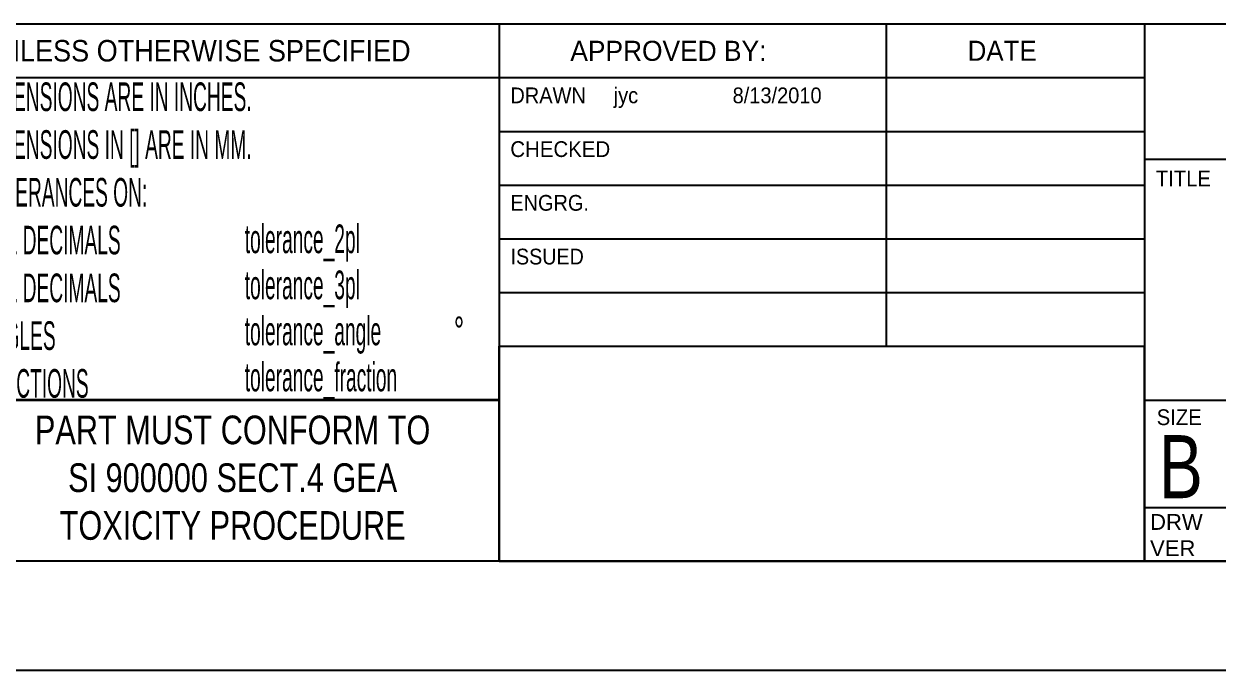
# Model space of a CAD drawing. Header units: inches. Extents: x -1574 to 492, y -294 to 234.
# Drawn here: x -25.21 to 3.72, y 151.59 to 167.25 of the extents above; entities that cross this region are included whole.
import ezdxf

# ---------------------------------------------------------------- set-up
doc = ezdxf.new("R2010")
doc.units = ezdxf.units.IN
doc.header["$MEASUREMENT"] = 0
doc.layers.add('frame', color=7, linetype='Continuous')
doc.styles.get("Standard").update_dxf_attribs({"font": 'ARIAL.TTF'})
doc.styles.add('TEXTSTYLE_1', font='txt', dxfattribs={"width": 0.8})
doc.styles.add('TEXTSTYLE_3', font='txt', dxfattribs={"width": 0.5})

msp = doc.modelspace()

# ---------------------------------------------------------------- linework, layer by layer
at = {"layer": 'frame', "color": 7, "linetype": 'Continuous'}
for p, q in [((-41.04407, 167.24908), (28.60883, 167.24908)), ((-13.69416, 167.24908), (-13.69416, 154.22476)), ((-4.31665, 167.24908), (-4.31665, 159.43449)), ((1.93502, 167.24908), (28.6783, 167.24908)), ((1.93502, 167.24908), (1.93502, 163.96869)), ((1.93502, 167.24908), (1.93502, 154.22476)), ((-26.71849, 165.94665), (-13.69416, 165.94665)), ((-26.71849, 165.94665), (1.93502, 165.94665)), ((-13.69416, 165.94665), (1.93502, 165.94665)), ((-13.69416, 165.94665), (-13.69416, 159.43449)), ((-13.69416, 165.94665), (-13.69416, 158.13204)), ((-4.31665, 165.94665), (-4.31665, 159.43449)), ((1.93502, 165.94665), (1.93502, 159.43449)), ((-13.69416, 164.64421), (1.93502, 164.64421)), ((-13.69416, 164.64421), (1.93502, 164.64421)), ((1.93502, 163.96869), (28.6783, 163.96869)), ((1.93502, 163.96695), (28.6783, 163.96695)), ((1.93502, 163.96695), (1.93502, 158.13205)), ((1.93502, 163.96695), (28.60883, 163.96695)), ((-13.69416, 163.34178), (1.93502, 163.34178)), ((-13.69416, 163.34178), (1.93502, 163.34178)), ((-13.69416, 162.03935), (1.93502, 162.03935)), ((-13.69416, 162.03935), (1.93502, 162.03935)), ((-13.69416, 160.73692), (1.93502, 160.73692)), ((-13.69416, 160.73692), (1.93502, 160.73692)), ((-13.69416, 159.43449), (1.93502, 159.43449)), ((-13.69416, 154.22476), (-13.69416, 159.43449)), ((-13.69416, 159.43449), (1.93502, 159.43449)), ((-13.69416, 159.43449), (1.93502, 159.43449)), ((1.93502, 154.22476), (1.93502, 159.43449)), ((-26.71849, 158.14247), (-13.69416, 158.14247)), ((-26.71849, 158.13204), (-13.69416, 158.13204)), ((1.93502, 158.13205), (28.6783, 158.13205)), ((1.93502, 158.13205), (28.6783, 158.13205)), ((1.93502, 158.13205), (1.93502, 155.52719)), ((1.93502, 155.52719), (28.6783, 155.52719)), ((1.93502, 155.52719), (28.6783, 155.52719)), ((1.93502, 155.52719), (1.93502, 154.22476)), ((28.6783, 154.22476), (-80.79547, 154.22476)), ((-13.69416, 154.22476), (1.93502, 154.22476)), ((1.93502, 154.22476), (28.6783, 154.22476)), ((-85.10218, 151.58516), (32.98501, 151.58516))]:
    msp.add_line(p, q, dxfattribs=at)

# ---------------------------------------------------------------- texts
for s, height, width, p in [('UNLESS OTHERWISE SPECIFIED ', 0.5209729, 0.9, (-26.24811, 166.33736)), ('APPROVED BY: ', 0.4862414, 0.939115, (-11.97071, 166.3526)), ('DATE ', 0.486241, 0.92311, (-2.34691, 166.35473)), ('DRAWN     jyc                 8/13/2010 ', 0.3820468, 0.907951, (-13.42404, 165.32494)), ('CHECKED ', 0.382047, 0.927144, (-13.42479, 164.02251)), ('TITLE ', 0.382047, 0.920461, (2.21055, 163.30877)), ('ENGRG. ', 0.382047, 0.904138, (-13.4242, 162.72007)), ('ISSUED ', 0.382047, 0.893802, (-13.42003, 161.41764)), ('SIZE ', 0.382047, 0.920461, (2.23288, 157.52425)), ('B ', 1.528187, 0.750925, (2.2827, 155.75294))]:
    msp.add_text(s, height=height, dxfattribs=dict(at, width=width)).set_placement(p)
at = {"layer": 'frame', "color": 7, "linetype": 'Continuous', "style": 'TEXTSTYLE_3'}
for s, height, width, p in [('tolerance_2pl', 0.6946305, 0.5, (-19.85813, 161.69203)), ('tolerance_3pl', 0.6946305, 0.5, (-19.85813, 160.57566)), ('tolerance_angle', 0.6946305, 0.5, (-19.85813, 159.45929)), ('%%d', 0.694631, 0.666667, (-14.79184, 159.45929)), ('tolerance_fraction', 0.6946305, 0.5, (-19.85813, 158.34291))]:
    msp.add_text(s, height=height, dxfattribs=dict(at, width=width)).set_placement(p)
at = {"layer": 'frame', "color": 7, "linetype": 'Continuous', "char_height": 0.6946305}
for s, insert, width, attachment_point, style in [('DIMENSIONS ARE IN INCHES.\\PDIMENSIONS IN [] ARE IN MM.\\PTOLERANCES ON:\\P2 PL DECIMALS\\P3 PL DECIMALS\\PANGLES\\PFRACTIONS', (-26.32271, 165.8298), 9.377512, 1, 'TEXTSTYLE_3'), ('PART MUST CONFORM TO\\PSI 900000 SECT.4 GEA\\PTOXICITY PROCEDURE', (-20.15162, 157.75517), 11.1140883, 2, 'TEXTSTYLE_1')]:
    msp.add_mtext(s, dxfattribs=dict(at, insert=insert, width=width, attachment_point=attachment_point, style=style))
at = {"layer": 'frame', "color": 7, "linetype": 'Continuous', "insert": (2.07258, 155.36756), "char_height": 0.382047, "width": 1.1461404, "attachment_point": 1}
msp.add_mtext('DRW\\PVER', dxfattribs=at)

doc.saveas('drawing.dxf')
